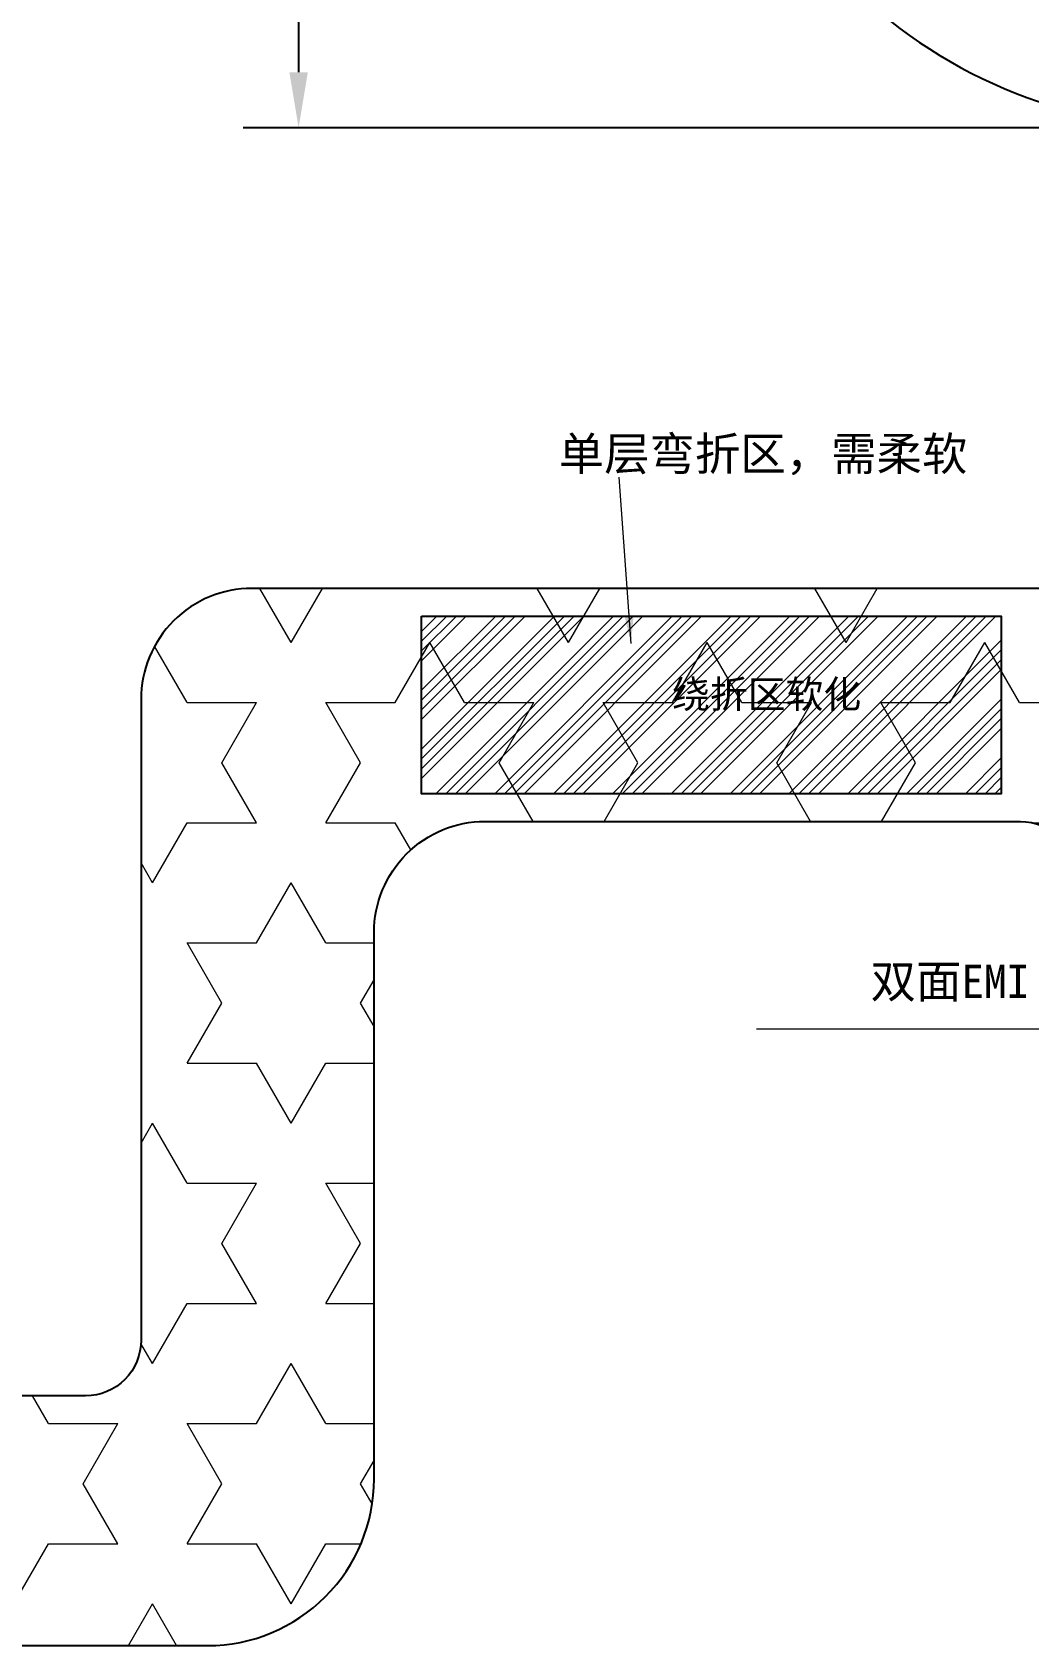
# Model space of a CAD drawing. Header units: inches. Extents: x 1765 to 5217, y -1519 to 441.
# Drawn here: x 4012.29 to 4030.26, y -1325.51 to -1296.44 of the extents above; entities that cross this region are included whole.
import ezdxf

# ---------------------------------------------------------------- set-up
doc = ezdxf.new("R2010")
doc.units = ezdxf.units.IN
doc.header["$MEASUREMENT"] = 0
for name, color, linetype, lineweight in [('DIM', 3, 'Continuous', 15), ('EMI', 5, 'Continuous', 5), ('尺寸标注', 7, 'Continuous', 0)]:
    doc.layers.add(name, color=color, linetype=linetype, lineweight=lineweight)
doc.layers.add('FPC', color=7, linetype='Continuous')
doc.styles.add('Roman', font='romans.shx', dxfattribs={"bigfont": 'bigfont.shx'})
doc.styles.add('TITLE', font='arial.ttf')
doc.styles.add('宋体', font='')
doc.styles.get('宋体').set_extended_font_data('SimSun')
doc.dimstyles.new('GB-1', dxfattribs={"dimtxt": 1, "dimasz": 1, "dimexe": 1, "dimexo": 0, "dimgap": 0.3, "dimtad": 1, "dimdec": 4, "dimzin": 1, "dimdsep": 46, "dimtxsty": 'Roman', "dimcen": 0, "dimclrd": 5, "dimclre": 5, "dimadec": 0, "dimazin": 0, "dimtfac": 1, "dimtmove": 0, "dimatfit": 3, "dimfxl": 0, "dimtolj": 1, "dimtzin": 0, "dimarcsym": 0})
doc.dimstyles.new('ISO-25$7', dxfattribs={"dimscale": 0.5, "dimtxt": 2.5, "dimasz": 2, "dimexe": 1.25, "dimexo": 0.625, "dimtad": 0, "dimdsep": 46, "dimtxsty": 'TITLE', "dimcen": 2.5, "dimclrd": 7, "dimclre": 256, "dimclrt": 7, "dimadec": 0, "dimazin": 0, "dimtfac": 1, "dimtmove": 0, "dimatfit": 0, "dimfxl": 0, "dimlwd": 9, "dimlwe": 9, "dimarcsym": 0})

# ---------------------------------------------------------------- blocks, each defined once
blk = doc.blocks.new('*D12')
at = {"layer": 'Defpoints', "color": 0, "transparency": 16777216}
for p in [(541.053, 192.204), (525.409, 149.069), (541.633, 149.069)]:
    blk.add_point(p, dxfattribs=at)
at = {"layer": '尺寸标注', "color": 5, "lineweight": -2, "transparency": 16777216}
for p, q in [((541.053, 192.204), (524.409, 192.204)), ((525.409, 191.204), (525.409, 150.069)), ((541.633, 149.069), (524.409, 149.069))]:
    blk.add_line(p, q, dxfattribs=at)
at = {"layer": '尺寸标注', "color": 5, "transparency": 16777216}
for points in [[(525.243, 191.204), (525.576, 191.204), (525.409, 192.204)], [(525.243, 150.069), (525.576, 150.069), (525.409, 149.069)]]:
    blk.add_solid(points, dxfattribs=at)
at = {"layer": '尺寸标注', "color": 0, "transparency": 16777216, "insert": (524.347, 171.148), "char_height": 1, "attachment_point": 5, "rotation": 90, "style": 'Roman'}
blk.add_mtext('\\A1;43.1350\\M+1817D0.15(OD)', dxfattribs=at)
blk = doc.blocks.new('GVO2.13+CO5300AF-51')
blk.add_lwpolyline([(532.63255, 183.78401), (532.63255, 158.06901, 0.41421356), (541.63255, 149.06901), (558.41955, 149.06901, 0.41421356), (567.41955, 158.06901), (567.41955, 183.78401, 0.41421356), (558.99955, 192.20401), (541.05255, 192.20401, 0.41421356)], format="xyb", close=True)
at = {"layer": '尺寸标注'}
dim = blk.add_linear_dim(base=(525.40927, 149.06901), p1=(541.05255, 192.20401), p2=(541.63255, 149.06901), angle=90, text='<>(OD)', dimstyle='GB-1', override={"dimgap": 0.3, "dimtxsty": 'Roman', "dimtol": 1, "dimlim": 0, "dimtp": 0.15, "dimtm": 0.15}, dxfattribs=at)
dim.commit()
dim.dimension.update_dxf_attribs({"geometry": '*D12', "text_midpoint": (525.40927, 171.14831), "dimtype": 128})

msp = doc.modelspace()

# ---------------------------------------------------------------- hatches: boundary and pattern name
at = {"layer": 'DIM'}
h = msp.add_hatch(dxfattribs=at)
h.set_pattern_fill('ANSI34', color=6, style=0)
h.set_pattern_definition([(45, (380.085, 206.2259), (-0.53033009, 0.53033009), []), (45, (380.26174, 206.2259), (-0.53033009, 0.53033009), []), (45, (380.4385, 206.2259), (-0.53033009, 0.53033009), []), (45, (380.6153, 206.2259), (-0.53033009, 0.53033009), [])])
h.paths.add_polyline_path([(4019.311, -1306.96), (4029.759, -1306.96), (4029.759, -1310.16), (4019.311, -1310.16)])
at = {"layer": 'EMI'}
h = msp.add_hatch(dxfattribs=at)
h.set_pattern_fill('STARS', color=256, scale=10, style=0)
h.set_pattern_definition([(0, (380.085, 330.4319), (0, 2.1650635), [1.25, -1.25]), (60, (380.085, 330.4319), (-1.875, 1.0825318), [1.25, -1.25]), (120, (380.71, 331.5144), (-1.875, -1.0825318), [1.25, -1.25])])
edge = h.paths.add_edge_path()
edge.add_line((4006.324, -1315.36), (4006.324, -1323.509))
edge.add_arc((4008.328, -1323.507), 2.004, 180.0494, 272.745)
edge.add_line((4008.424, -1325.509), (4015.454, -1325.509))
edge.add_arc((4015.454, -1322.509), 3, 270, 360)
edge.add_line((4018.454, -1322.509), (4018.454, -1312.66))
edge.add_arc((4020.454, -1312.66), 2, 90, 180, ccw=False)
edge.add_line((4020.454, -1310.66), (4030.106, -1310.66))
edge.add_arc((4030.106, -1311.66), 1, 0, 90, ccw=False)
edge.add_line((4031.106, -1311.66), (4031.106, -1314.46))
edge.add_arc((4032.106, -1314.46), 1, 180, 269.9714)
edge.add_arc((4032.105, -1316.46), 1, 0, 89.9714, ccw=False)
edge.add_line((4033.105, -1316.46), (4033.105, -1317.867))
edge.add_line((4033.105, -1317.867), (4038.105, -1317.867))
edge.add_arc((4038.105, -1318.867), 1, 0, 90, ccw=False)
edge.add_line((4039.105, -1318.867), (4039.105, -1322.867))
edge.add_line((4039.105, -1322.867), (4043.705, -1322.867))
edge.add_line((4043.705, -1322.867), (4043.705, -1314.869))
edge.add_line((4043.705, -1314.869), (4051.155, -1314.869))
edge.add_line((4051.155, -1314.869), (4051.155, -1310.16))
edge.add_line((4051.155, -1310.16), (4033.105, -1310.16))
edge.add_line((4033.105, -1310.16), (4033.105, -1306.46))
edge.add_line((4033.105, -1306.46), (4016.254, -1306.46))
edge.add_arc((4016.254, -1308.46), 2, 90, 180)
edge.add_line((4014.254, -1308.46), (4014.254, -1320.009))
edge.add_arc((4013.254, -1320.009), 1, -90, 0, ccw=False)
edge.add_line((4013.254, -1321.009), (4011.424, -1321.009))
edge.add_arc((4011.534, -1320.005), 1.01, 180.2418, 263.7326, ccw=False)
edge.add_line((4010.524, -1320.009), (4010.524, -1315.36))
edge.add_line((4010.524, -1315.36), (4006.324, -1315.36))

# ---------------------------------------------------------------- linework, layer by layer
msp.add_lwpolyline([(4019.311, -1306.96), (4029.759, -1306.96), (4029.759, -1310.16), (4019.311, -1310.16)], close=True)
for points in [[(4033.105, -1306.46), (4016.254, -1306.46, 0.414214), (4014.254, -1308.46), (4014.254, -1320.009, -0.414214), (4013.254, -1321.009), (4011.424, -1321.009, -0.381317)], [(4008.424, -1325.509), (4015.454, -1325.509, 0.414214), (4018.454, -1322.509), (4018.454, -1312.66, -0.414214), (4020.454, -1310.66), (4030.106, -1310.66, -0.414214), (4031.106, -1311.66)]]:
    msp.add_lwpolyline(points, format="xyb", dxfattribs=at)
at = {"layer": 'FPC', "color": 2, "lineweight": -3}
for points in [[(4032.605, -1306.46), (4016.254, -1306.46, 0.414214), (4014.254, -1308.46), (4014.254, -1320.009, -0.414214), (4013.254, -1321.009), (4011.524, -1321.009, -0.414214)], [(4008.324, -1325.509), (4015.454, -1325.509, 0.414214), (4018.454, -1322.509), (4018.454, -1312.66, -0.414214), (4020.454, -1310.66), (4030.106, -1310.66, -0.414214), (4031.106, -1311.66)]]:
    msp.add_lwpolyline(points, format="xyb", dxfattribs=at)

# ---------------------------------------------------------------- block references
msp.add_blockref('GVO2.13+CO5300AF-51', (3491.685, -1447.229))

# ---------------------------------------------------------------- texts
at = {"insert": (4023.826, -1308.117), "char_height": 0.5, "width": 13.46019, "attachment_point": 1}
msp.add_mtext('{\\fSimSun|b0|i0|c134|p2;绕折区软化}', dxfattribs=at)
at = {"layer": 'DIM', "insert": (4021.783, -1303.735), "char_height": 0.6, "width": 12.57492, "attachment_point": 1, "style": '宋体'}
msp.add_mtext('单层弯折区，需柔软', dxfattribs=at)
at = {"layer": 'DIM', "lineweight": -3, "insert": (4027.404, -1313.24), "char_height": 0.6, "width": 13.86797, "attachment_point": 1, "style": '宋体'}
msp.add_mtext('双面EMI', dxfattribs=at)

# ---------------------------------------------------------------- leaders
at = {"layer": 'DIM'}
for points in [[(4023.087, -1307.452), (4022.87, -1304.459)], [(4033.38, -1314.403), (4025.35, -1314.403)]]:
    msp.add_leader(points, dimstyle='ISO-25$7', override={"dimtxt": 1, "dimasz": 1, "dimgap": 0.625, "dimtad": 0, "dimclrd": 256, "dimclrt": 256}, dxfattribs=at)

doc.saveas('drawing.dxf')
